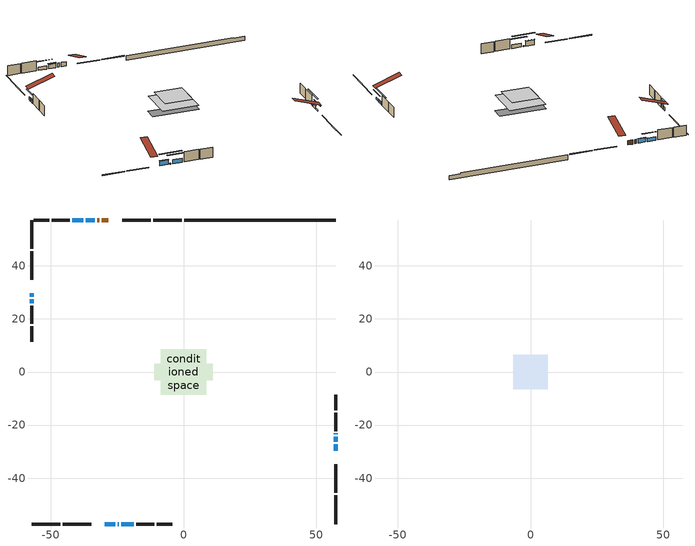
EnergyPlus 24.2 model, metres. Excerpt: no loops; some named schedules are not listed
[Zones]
conditioned space
 floor outside (Floor1 construction): -2.24,-2.24 -2.24,2.24 2.24,2.24 2.24,-2.24 z0.46
 floor adiabatic (AdiabaticFloorConstruction): -8.65,-8.65 -8.65,8.65 8.65,8.65 8.65,-8.65 z2.9
 floor foundation (Slab1 construction): -11.1,-3.15 -11.1,3.15 11.1,3.15 11.1,-3.15 z-1.83
 wall outside (RimJoist1 construction): -0.67,57.25 -11.48,57.25 / -57.25,-57.25 -46.45,-57.25 / -57.25,57.25 -57.25,46.45 / 57.25,-57.25 57.25,-46.45 z0.46:0.76
 wall outside (RimJoist2 construction): -12.41,57.25 -23.09,57.25 / -45.52,-57.25 -34.83,-57.25 / -57.25,45.52 -57.25,34.83 / 57.25,-45.52 57.25,-34.83 z0.46:0.76
 wall outside (AdiabaticWallConstruction 1): -28.3,57.25 -30.76,57.25 / -31.69,57.25 -32.5,57.25 z0.46:2.49
 wall outside (AdiabaticWallConstruction): 57.25,-29.62 57.25,-27.29 z0.46:1.38; -57.25,29.62 -57.25,28.28 / -37.79,57.25 -41.83,57.25 z0.46:2.05; 57.25,-26.36 57.25,-24.37 z0.46:1.64; -33.43,57.25 -36.87,57.25 z0.46:2.5; -29.62,-57.25 -25.62,-57.25 z0.46:2.84; -57.25,27.35 -57.25,25.94 z0.46:2.13; 57.25,-23.45 57.25,-23.15 / -24.69,-57.25 -24.4,-57.25 z0.46:0.81; -23.47,-57.25 -18.77,-57.25 z0.46:2.32
 wall outside (Wall1 construction): -42.76,57.25 -49.6,57.25 / -17.84,-57.25 -11,-57.25 / -57.25,25.02 -57.25,18.18 / 57.25,-22.23 57.25,-15.39 z0.46:5.34
 wall outside (Wall2 construction): -50.52,57.25 -56.32,57.25 / -10.07,-57.25 -4.28,-57.25 / -57.25,17.25 -57.25,11.45 / 57.25,-14.46 57.25,-8.66 z0.46:5.34
 wall foundation (FoundationWall1 construction): 0.25,57.25,-1.83 0.25,57.25,0.46 51.55,57.25,0.46 51.55,57.25,0.14 57.25,57.25,0.14 57.25,57.25,-1.83
 window (WindowConstruction): 57.25,-29.62 57.25,-27.29 z0.46:1.38
 window (WindowConstruction 3): -57.25,29.62 -57.25,28.28 z0.46:2.05
 window (WindowConstruction 4): 57.25,-26.36 57.25,-24.38 z0.46:1.64
 window (WindowConstruction 5): -33.43,57.25 -36.87,57.25 z0.46:2.5
 window (WindowConstruction 6): -29.62,-57.25 -25.62,-57.25 z0.46:2.84
 window (WindowConstruction 7): -57.25,27.35 -57.25,25.95 z0.46:2.13
 window (WindowConstruction 8): 57.25,-23.45 57.25,-23.16 z0.46:0.8
 window (WindowConstruction 9): -24.69,-57.25 -24.4,-57.25 z0.46:0.8
 window (WindowConstruction 1): -37.79,57.25 -41.83,57.25 z0.46:2.05
 window (WindowConstruction 2): -23.47,-57.25 -18.77,-57.25 z0.46:2.32
 door (Door): -28.3,57.25 -30.76,57.25 z0.46:2.49
 door (Door 1): -31.69,57.25 -32.5,57.25 z0.46:2.49
 ceiling adiabatic (AdiabaticFloorConstruction): 8.65,-8.65 8.65,8.65 -8.65,8.65 -8.65,-8.65 z2.9
attic - vented
 floor to conditioned space (Floor2 construction Reversed): -6.53,-6.53 -6.53,6.53 6.53,6.53 6.53,-6.53 z5.34
 roof outside (Roof1 construction): -27.37,57.25,5.34 -27.37,44.54,9.57 -24.02,44.54,9.57 -24.02,57.25,5.34; -30.55,-57.25,5.34 -30.55,-44.54,9.57 -33.9,-44.54,9.57 -33.9,-57.25,5.34; -57.25,30.55,5.34 -44.54,30.55,9.57 -44.54,33.9,9.57 -57.25,33.9,5.34; 57.25,-30.55,5.34 44.54,-30.55,9.57 44.54,-33.9,9.57 57.25,-33.9,5.34
shading: 57.25,-24.62 57.25,-32.29 57.66,-32.29 57.66,-24.62 z4.05; -57.25,25.61 -57.25,32.29 -57.66,32.29 -57.66,25.61 z4.72; 57.25,-24.17 57.25,-26.56 57.66,-26.56 57.66,-24.17 z1.84; -37.07,57.25 -33.23,57.25 -33.23,57.66 -37.07,57.66 z2.7; -25.42,-57.25 -29.83,-57.25 -29.83,-57.66 -25.42,-57.66 z3.04; -57.25,25.74 -57.25,27.55 -57.66,27.55 -57.66,25.74 z2.33; 57.25,-17.75 57.25,-28.86 57.66,-28.86 57.66,-17.75 z6.21; -18.99,-57.25 -30.1,-57.25 -30.1,-57.66 -18.99,-57.66 z6.21; -44.5,57.25 -35.12,57.25 -35.12,57.66 -44.5,57.66 z4.72; -16.1,-57.25 -26.14,-57.25 -26.14,-57.66 -16.1,-57.66 z4.99
[Building]
Building 1: Terrain=Suburbs
[Site:Location]
Toronto City Centre_ON: Latitude {deg}=43.63; Longitude {deg}=-79.39; Time Zone {hr}=-5; Elevation {m}=77; Keep Site Location Information=Yes
[Site:GroundTemperature:Shallow]
5.01852, 3.26908, 3.12898, 3.95918, 7.29196, 10.6092, 13.4851, 15.3069, 15.4617, 13.9799, 11.1774, 7.9619
[Site:WaterMainsTemperature]
Calculation Method=Schedule; Temperature Schedule=mains temperature schedule
[Material] Roughness=Rough; Thermal Absorptance=0.9
Name | Thickness {m} | Conductivity {W/m-K} | Density {kg/m3} | Specific Heat {J/kg-K} | Solar Absorptance | Visible Absorptance
asphalt or fiberglass shingles | 0.00635 | 0.162714 | 1121.4 | 1465.45 | 0.4 | 0.4
ceiling loosefill ins | 0.0846667 | 0.0480833 | 16.02 | 1046.75 | 0.7 | 0.7
ceiling stud and cavity | 0.1397 | 0.0861424 | 65.682 | 1177.47 | 0.7 | 0.7
concrete 4.0 in. | 0.1016 | 1.803125 | 2242.8 | 837.4 | 0.7 | 0.7
concrete 8.0 in. | 0.2032 | 1.803125 | 2242.8 | 837.4 | 0.7 | 0.7
door material | 0.04445 | 0.327969 | 512.64 | 1214.23 | 0.7 | 0.7
door material 1 | 0.04445 | 0.20624 | 512.64 | 1214.23 | 0.7 | 0.7
exterior vertical ins | 0.0460229 | 0.029427 | 32.04 | 1214.23 | 0.7 | 0.7
floor covering | 0.0127 | 0.0433444 | 54.468 | 1339.84 | 0.6 | 0.6
floor rigid ins | 0.103632 | 0.029427 | 32.04 | 1214.23 | 0.7 | 0.7
floor rigid ins 1; wall rigid ins | 0.512978 | 0.029427 | 32.04 | 1214.23 | 0.7 | 0.7
floor stud and cavity | 0.1397 | 0.445224 | 92.3553 | 1139.71 | 0.7 | 0.7
floor stud and cavity 1 | 0.1397 | 1.75129 | 37.0049 | 1207.88 | 0.7 | 0.7
furniture material conditioned space 1 | 0.1524 | 0.115458 | 640.8 | 1214.23 | 0.6 | 0.6
gypsum board | 0.0127 | 0.160291 | 801 | 837.4 | 0.6 | 0.6
gypsum board 1 | 0.0127 | 0.160291 | 801 | 837.4 | 0.7 | 0.7
osb sheathing 0.5 in. | 0.0127 | 0.115458 | 512.64 | 1214.23 | 0.7 | 0.7
osb sheathing 0.75 in. | 0.01905 | 0.115458 | 512.64 | 1214.23 | 0.7 | 0.7
osb sheathing 2.0 in. | 0.0508 | 0.115458 | 512.64 | 1214.23 | 0.7 | 0.7
rim joist rigid ins | 0.051816 | 0.029427 | 32.04 | 1214.23 | 0.7 | 0.7
rim joist stud and cavity | 0.0508 | 0.0404867 | 125.044 | 1163.47 | 0.6 | 0.6
rim joist stud and cavity 1 | 0.0508 | 0.0347766 | 125.044 | 1163.47 | 0.6 | 0.6
wall stud and cavity | 0.1397 | 0.0973478 | 139.0536 | 1170.24 | 0.7 | 0.7
wall stud and cavity 1 | 0.1397 | 0.097828 | 139.0536 | 1170.24 | 0.7 | 0.7
wall stud and cavity 2 | 0.0889 | 0.380278 | 52.3479 | 1209.89 | 0.7 | 0.7
wall stud and cavity 3 | 0.0889 | 0.391764 | 83.0341 | 1211.67 | 0.7 | 0.7
wood siding | 0.0254 | 0.102417 | 544.68 | 1172.36 | 0.4 | 0.4
wood siding 1; wood siding 2; wood siding 3 | 0.0254 | 0.102417 | 544.68 | 1172.36 | 0.7 | 0.7
[WindowMaterial:SimpleGlazingSystem]
Name | U-Factor {W/m2-K} | Solar Heat Gain Coefficient
WindowMaterial | 2.95994 | 0.63
WindowMaterial 1 | 2.904297 | 0.68
WindowMaterial 2 | 2.89237 | 0.69
WindowMaterial 3 | 2.93212 | 0.65
WindowMaterial 4 | 2.88499 | 0.7
WindowMaterial 5 | 2.875907 | 0.71
WindowMaterial 6 | 2.90089 | 0.68
WindowMaterial 7 | 3.07123 | 0.43
[Construction]
AdiabaticFloorConstruction: floor stud and cavity 1, floor rigid ins 1, osb sheathing 0.75 in., floor covering
AdiabaticWallConstruction: wood siding 2, wall rigid ins, wall stud and cavity 2, gypsum board
AdiabaticWallConstruction 1: wood siding 3, wall rigid ins, wall stud and cavity 2, gypsum board
Door: door material
Door 1: door material 1
Floor1 construction: floor stud and cavity, floor rigid ins, osb sheathing 0.75 in., floor covering
Floor2 construction Reversed: gypsum board, ceiling stud and cavity, ceiling loosefill ins
FoundationWall1 construction: concrete 8.0 in., gypsum board 1
furniture construction conditioned space 1: furniture material conditioned space 1
PartitionWallConstruction: gypsum board, wall stud and cavity 3, gypsum board
RimJoist1 construction: wood siding 1, rim joist rigid ins, osb sheathing 2.0 in., rim joist stud and cavity
RimJoist2 construction: wood siding 1, rim joist rigid ins, osb sheathing 2.0 in., rim joist stud and cavity 1
Roof1 construction: asphalt or fiberglass shingles
Slab1 construction: concrete 4.0 in.
Wall1 construction: wood siding, osb sheathing 0.5 in., wall stud and cavity, gypsum board
Wall2 construction: wood siding, osb sheathing 0.5 in., wall stud and cavity 1, gypsum board
WindowConstruction: WindowMaterial
WindowConstruction 1; WindowConstruction 3: WindowMaterial 1
WindowConstruction 2: WindowMaterial 2
WindowConstruction 4: WindowMaterial 3
WindowConstruction 5: WindowMaterial 4
WindowConstruction 6: WindowMaterial 5
WindowConstruction 7: WindowMaterial 6
WindowConstruction 8; WindowConstruction 9: WindowMaterial 7
[Zone] Multiplier=1; Part of Total Floor Area=Yes
Name | Volume {m3}
attic - vented | 117.213
conditioned space | 1170.5
[Space]
Name | Zone | Volume {m3}
attic - vented 1 | attic - vented | 117.213
conditioned space 1 | conditioned space | 1170.5
[ZoneInfiltration:EffectiveLeakageArea]
infil attic - vented 1: Zone or Space=attic - vented 1; Schedule=Always On Discrete; Effective Air Leakage Area {cm2}=7173.9; Stack Coefficient=0.000294695; Wind Coefficient=1.15986e-05
[ZoneMixing]
whole house fan mix: Zone or Space=attic - vented; Schedule=Always On Continuous; Design Flow Rate Calculation Method=Flow/Zone; Design Flow Rate {m3/s}=0; Source Zone or Space=conditioned space
[SurfaceProperty:ExposedFoundationPerimeter]
Slab1: Exposed Perimeter Calculation Method=TotalExposedPerimeter; Total Exposed Perimeter {m}=56.997
[InternalMass] Zone or ZoneList=conditioned space; Space or SpaceList=conditioned space 1
Name | Construction | Surface Area {m2}
furniture mass conditioned space 1 | furniture construction conditioned space 1 | 183.652
partition wall mass | PartitionWallConstruction | 459.13
[Lights]
interior lighting: Zone or ZoneList or Space or SpaceList=conditioned space 1; Schedule=interior lighting schedule; Design Level Calculation Method=LightingLevel; Lighting Level {W}=343.2; Return Air Fraction=0; Fraction Radiant=0.6; Fraction Visible=0.2; Fraction Replaceable=1
[People]
occupants: Zone or ZoneList or Space or SpaceList=conditioned space 1; Number of People Schedule=occupants schedule; Number of People Calculation Method=People; Number of People=3; Fraction Radiant=0.314171; Sensible Heat Fraction=0.56303; Activity Level Schedule=occupants activity schedule; Carbon Dioxide Generation Rate {m3/s-W}=0; Enable ASHRAE 55 Comfort Warnings=No; Mean Radiant Temperature Calculation Type=EnclosureAveraged
[ElectricEquipment] Zone or ZoneList or Space or SpaceList=conditioned space 1; Design Level Calculation Method=EquipmentLevel
Name | Schedule | Design Level {W} | Fraction Latent | Fraction Radiant | Fraction Lost
clothes dryer | clothes dryer schedule | 140.772 | 0.015 | 0.081 | 0.85
clothes washer | clothes washer schedule | 32.1985 | 0.03 | 0.162 | 0.7
cooking range | cooking range schedule | 215.147 | 0.08 | 0.432 | 0.2
dishwasher | dishwasher schedule | 66.8632 | 0.3 | 0.18 | 0.4
fridge | fridge schedule | 72.9452 | 0 | 0.6 | 0
mech vent bath fan 0 | mech vent bath fan 0 schedule | 50.2 | 0 | 0 | 1
mech vent bath fan 1 | mech vent bath fan 1 schedule | 50.2 | 0 | 0 | 1
mech vent house fan | mech vent house fan schedule | 0 | 0 | 0 | 1
mech vent house fan cfis | mech vent house fan cfis schedule | 0 | 0 | 0 | 0
mech vent range fan 0 | mech vent range fan 0 schedule | 57 | 0 | 0 | 1
misc plug loads | misc plug loads schedule | 494.7 | 0.045 | 0.513 | 0.1
whole house fan | Always On Discrete | 0 | 0 | 0 | 1
[OtherEquipment] Zone or ZoneList or Space or SpaceList=conditioned space 1; Design Level Calculation Method=EquipmentLevel
Name | Fuel Type | Schedule | Design Level {W} | Fraction Latent | Fraction Radiant | Fraction Lost
clothes dryer 1 | Electricity | clothes dryer schedule | 0 | 0.015 | 0.081 | 0.85
cooking range 1 | Electricity | cooking range schedule | 0 | 0.08 | 0.432 | 0.2
general water use latent | None | general water use schedule | 62.594 | 1 | 0 | 0
general water use sensible | None | general water use schedule | -61.6891 | 0 | 0.6 | 0
mech vent house fan latent load | None | Always On Discrete | 0 | 1 | 0 | 0
mech vent house fan sensible load | None | Always On Discrete | 0 | 0 | 0 | 0
water heater energy adjustment1 | NaturalGas | Always On Discrete | 0.01 | 0 | 0 | 1
[ZoneInfiltration:DesignFlowRate] Zone or ZoneList or Space or SpaceList=conditioned space 1; Schedule=Always On Discrete; Design Flow Rate Calculation Method=Flow/Zone; Design Flow Rate {m3/s}=0
infil flow; natural vent flow; whole house fan flow
[AvailabilityManager:Scheduled]
central ac and furnace airloop Availability Manager: Schedule=Always On Discrete
[Foundation:Kiva]
Foundation Kiva 1: Initial Indoor Air Temperature {C}=18; Wall Height Above Grade {m}=0.460004; Wall Depth Below Slab {m}=0.2032; Custom Block Material Name 1=exterior vertical ins; Custom Block Depth 1 {m}=2.28999; Custom Block X Position 1 {m}=0.2159; Custom Block Z Position 1 {m}=0
[Foundation:Kiva:Settings]
Soil Conductivity {W/m-K}=0.849921; Soil Density {kg/m3}=1842.3; Soil Specific Heat {J/kg-K}=418.7; Ground Solar Absorptivity=0.9; Ground Thermal Absorptivity=0.9; Ground Surface Roughness {m}=0.03; Far-Field Width {m}=40; Deep-Ground Boundary Condition=ZeroFlux; Deep-Ground Depth {m}=40; Minimum Cell Dimension {m}=0.2; Maximum Cell Growth Coefficient=3; Simulation Timestep=Timestep
[Exterior:Lights]
exterior lighting: Schedule=exterior lighting schedule; Design Level {W}=75.6
[EnergyManagementSystem:GlobalVariable]
central_ac_and_furnace_airloop_Fan_RTF
infil_program_Qfan
infil_program_Qinf
natural_vent_program_Qnv
natural_vent_program_Qwhf
[EnergyManagementSystem:Sensor]
Name | Output:Variable or Output:Meter Index Key | Output:Variable or Output:Meter
airflow_gain | infil flow | Infiltration Sensible Heat Gain Energy
airflow_gain_1 | natural vent flow | Infiltration Sensible Heat Gain Energy
airflow_gain_2 | whole house fan flow | Infiltration Sensible Heat Gain Energy
airflow_loss | infil flow | Infiltration Sensible Heat Loss Energy
airflow_loss_1 | natural vent flow | Infiltration Sensible Heat Loss Energy
airflow_loss_2 | whole house fan flow | Infiltration Sensible Heat Loss Energy
clg_load_cond |  | Cooling:EnergyTransfer:Zone:CONDITIONED SPACE
clg_sp_s; clg_sp_s_1 | cooling setpoint | Schedule Value
clothes_dryer_exhaust_0_sch_s | clothes dryer exhaust 0 schedule | Schedule Value
cool_season | cooling season schedule | Schedule Value
htg_load_cond |  | Heating:EnergyTransfer:Zone:CONDITIONED SPACE
htg_sp_s; htg_sp_s_1 | heating setpoint | Schedule Value
ig_ee_conv | clothes dryer | Electric Equipment Convective Heating Energy
ig_ee_conv_2 | cooking range | Electric Equipment Convective Heating Energy
ig_ee_conv_4 | fridge | Electric Equipment Convective Heating Energy
ig_ee_conv_5 | misc plug loads | Electric Equipment Convective Heating Energy
ig_ee_conv_6 | whole house fan | Electric Equipment Convective Heating Energy
ig_ee_rad | clothes dryer | Electric Equipment Radiant Heating Energy
ig_ee_rad_2 | cooking range | Electric Equipment Radiant Heating Energy
ig_ee_rad_4 | fridge | Electric Equipment Radiant Heating Energy
ig_ee_rad_5 | misc plug loads | Electric Equipment Radiant Heating Energy
ig_ee_rad_6 | whole house fan | Electric Equipment Radiant Heating Energy
ig_lgt_conv | interior lighting | Lights Convective Heating Energy
ig_lgt_rad | interior lighting | Lights Radiant Heating Energy
ig_lgt_vis | interior lighting | Lights Visible Radiation Heating Energy
ig_oe_conv | clothes dryer 1 | Other Equipment Convective Heating Energy
ig_oe_conv_1 | cooking range 1 | Other Equipment Convective Heating Energy
ig_oe_conv_2 | general water use latent | Other Equipment Convective Heating Energy
ig_oe_conv_3 | general water use sensible | Other Equipment Convective Heating Energy
ig_oe_conv_4 | water heater energy adjustment1 | Other Equipment Convective Heating Energy
ig_oe_rad | clothes dryer 1 | Other Equipment Radiant Heating Energy
ig_oe_rad_1 | cooking range 1 | Other Equipment Radiant Heating Energy
ig_oe_rad_2 | general water use latent | Other Equipment Radiant Heating Energy
ig_oe_rad_3 | general water use sensible | Other Equipment Radiant Heating Energy
ig_oe_rad_4 | water heater energy adjustment1 | Other Equipment Radiant Heating Energy
ig_ppl_conv | occupants | People Convective Heating Energy
ig_ppl_rad | occupants | People Radiant Heating Energy
im_conv | furniture mass conditioned space 1 | Surface Inside Face Convection Heat Gain Energy
im_conv_1 | partition wall mass | Surface Inside Face Convection Heat Gain Energy
im_ig | furniture mass conditioned space 1 | Surface Inside Face Internal Gains Radiation Heat Gain Energy
im_ig_1 | partition wall mass | Surface Inside Face Internal Gains Radiation Heat Gain Energy
im_lgt | furniture mass conditioned space 1 | Surface Inside Face Lights Radiation Heat Gain Energy
im_lgt_1 | partition wall mass | Surface Inside Face Lights Radiation Heat Gain Energy
im_sol | furniture mass conditioned space 1 | Surface Inside Face Solar Radiation Heat Gain Energy
im_sol_1 | partition wall mass | Surface Inside Face Solar Radiation Heat Gain Energy
im_surf | furniture mass conditioned space 1 | Surface Inside Face Net Surface Thermal Radiation Heat Gain Energy
im_surf_1 | partition wall mass | Surface Inside Face Net Surface Thermal Radiation Heat Gain Energy
mech_vent_bath_fan_0_sch_s | mech vent bath fan 0 schedule | Schedule Value
mech_vent_bath_fan_1_sch_s | mech vent bath fan 1 schedule | Schedule Value
mech_vent_range_fan_0_sch_s | mech vent range fan 0 schedule | Schedule Value
mv_conv | mech vent bath fan 0 | Electric Equipment Convective Heating Energy
mv_conv_1 | mech vent bath fan 1 | Electric Equipment Convective Heating Energy
mv_conv_2 | mech vent house fan | Electric Equipment Convective Heating Energy
mv_conv_3 | mech vent house fan cfis | Electric Equipment Convective Heating Energy
mv_conv_4 | mech vent range fan 0 | Electric Equipment Convective Heating Energy
mv_conv_5 | mech vent house fan latent load | Other Equipment Convective Heating Energy
mv_conv_6 | mech vent house fan sensible load | Other Equipment Convective Heating Energy
mv_rad | mech vent bath fan 0 | Electric Equipment Radiant Heating Energy
mv_rad_1 | mech vent bath fan 1 | Electric Equipment Radiant Heating Energy
mv_rad_2 | mech vent house fan | Electric Equipment Radiant Heating Energy
mv_rad_3 | mech vent house fan cfis | Electric Equipment Radiant Heating Energy
mv_rad_4 | mech vent range fan 0 | Electric Equipment Radiant Heating Energy
mv_rad_5 | mech vent house fan latent load | Other Equipment Radiant Heating Energy
mv_rad_6 | mech vent house fan sensible load | Other Equipment Radiant Heating Energy
natural_vent_s | natural vent schedule | Schedule Value
out_pb_s |  | Site Outdoor Air Barometric Pressure
out_wt_s |  | Site Outdoor Air Humidity Ratio
site_vw_s |  | Site Wind Speed
ss_back_out | Window1 | Surface Window Shortwave from Zone Back Out Window Heat Transfer Rate
ss_back_out_1 | Window10 | Surface Window Shortwave from Zone Back Out Window Heat Transfer Rate
ss_back_out_2 | Window11 | Surface Window Shortwave from Zone Back Out Window Heat Transfer Rate
ss_back_out_3 | Window13 | Surface Window Shortwave from Zone Back Out Window Heat Transfer Rate
ss_back_out_4 | Window15 | Surface Window Shortwave from Zone Back Out Window Heat Transfer Rate
ss_back_out_5 | Window17 | Surface Window Shortwave from Zone Back Out Window Heat Transfer Rate
ss_back_out_6 | Window18 | Surface Window Shortwave from Zone Back Out Window Heat Transfer Rate
ss_back_out_7 | Window19 | Surface Window Shortwave from Zone Back Out Window Heat Transfer Rate
ss_back_out_8 | Window4 | Surface Window Shortwave from Zone Back Out Window Heat Transfer Rate
ss_back_out_9 | Window7 | Surface Window Shortwave from Zone Back Out Window Heat Transfer Rate
ss_conv | Door1 | Surface Inside Face Convection Heat Gain Energy
ss_conv_1 | Door4 | Surface Inside Face Convection Heat Gain Energy
ss_conv_10 | Window4 | Surface Inside Face Convection Heat Gain Energy
ss_conv_11 | Window7 | Surface Inside Face Convection Heat Gain Energy
ss_conv_2 | Window1 | Surface Inside Face Convection Heat Gain Energy
ss_conv_3 | Window10 | Surface Inside Face Convection Heat Gain Energy
ss_conv_4 | Window11 | Surface Inside Face Convection Heat Gain Energy
ss_conv_5 | Window13 | Surface Inside Face Convection Heat Gain Energy
ss_conv_6 | Window15 | Surface Inside Face Convection Heat Gain Energy
ss_conv_7 | Window17 | Surface Inside Face Convection Heat Gain Energy
ss_conv_8 | Window18 | Surface Inside Face Convection Heat Gain Energy
ss_conv_9 | Window19 | Surface Inside Face Convection Heat Gain Energy
ss_ig | Door1 | Surface Inside Face Internal Gains Radiation Heat Gain Energy
ss_ig_1 | Door4 | Surface Inside Face Internal Gains Radiation Heat Gain Energy
ss_ig_10 | Window4 | Surface Inside Face Internal Gains Radiation Heat Gain Energy
ss_ig_11 | Window7 | Surface Inside Face Internal Gains Radiation Heat Gain Energy
ss_ig_2 | Window1 | Surface Inside Face Internal Gains Radiation Heat Gain Energy
ss_ig_3 | Window10 | Surface Inside Face Internal Gains Radiation Heat Gain Energy
ss_ig_4 | Window11 | Surface Inside Face Internal Gains Radiation Heat Gain Energy
ss_ig_5 | Window13 | Surface Inside Face Internal Gains Radiation Heat Gain Energy
ss_ig_6 | Window15 | Surface Inside Face Internal Gains Radiation Heat Gain Energy
ss_ig_7 | Window17 | Surface Inside Face Internal Gains Radiation Heat Gain Energy
ss_ig_8 | Window18 | Surface Inside Face Internal Gains Radiation Heat Gain Energy
ss_ig_9 | Window19 | Surface Inside Face Internal Gains Radiation Heat Gain Energy
ss_lgt | Door1 | Surface Inside Face Lights Radiation Heat Gain Energy
ss_lgt_1 | Door4 | Surface Inside Face Lights Radiation Heat Gain Energy
ss_sol | Door1 | Surface Inside Face Solar Radiation Heat Gain Energy
ss_sol_1 | Door4 | Surface Inside Face Solar Radiation Heat Gain Energy
ss_surf | Door1 | Surface Inside Face Net Surface Thermal Radiation Heat Gain Energy
ss_surf_1 | Door4 | Surface Inside Face Net Surface Thermal Radiation Heat Gain Energy
ss_surf_10 | Window4 | Surface Inside Face Net Surface Thermal Radiation Heat Gain Energy
ss_surf_11 | Window7 | Surface Inside Face Net Surface Thermal Radiation Heat Gain Energy
ss_surf_2 | Window1 | Surface Inside Face Net Surface Thermal Radiation Heat Gain Energy
ss_surf_3 | Window10 | Surface Inside Face Net Surface Thermal Radiation Heat Gain Energy
ss_surf_4 | Window11 | Surface Inside Face Net Surface Thermal Radiation Heat Gain Energy
ss_surf_5 | Window13 | Surface Inside Face Net Surface Thermal Radiation Heat Gain Energy
ss_surf_6 | Window15 | Surface Inside Face Net Surface Thermal Radiation Heat Gain Energy
ss_surf_7 | Window17 | Surface Inside Face Net Surface Thermal Radiation Heat Gain Energy
ss_surf_8 | Window18 | Surface Inside Face Net Surface Thermal Radiation Heat Gain Energy
ss_surf_9 | Window19 | Surface Inside Face Net Surface Thermal Radiation Heat Gain Energy
ss_trans_in | Window1 | Surface Window Transmitted Solar Radiation Rate
ss_trans_in_1 | Window10 | Surface Window Transmitted Solar Radiation Rate
ss_trans_in_2 | Window11 | Surface Window Transmitted Solar Radiation Rate
ss_trans_in_3 | Window13 | Surface Window Transmitted Solar Radiation Rate
ss_trans_in_4 | Window15 | Surface Window Transmitted Solar Radiation Rate
ss_trans_in_5 | Window17 | Surface Window Transmitted Solar Radiation Rate
ss_trans_in_6 | Window18 | Surface Window Transmitted Solar Radiation Rate
ss_trans_in_7 | Window19 | Surface Window Transmitted Solar Radiation Rate
ss_trans_in_8 | Window4 | Surface Window Transmitted Solar Radiation Rate
ss_trans_in_9 | Window7 | Surface Window Transmitted Solar Radiation Rate
ss_trans_out | Window1 | Surface Inside Face Initial Transmitted Diffuse Transmitted Out Window Solar Radiation Rate
ss_trans_out_1 | Window10 | Surface Inside Face Initial Transmitted Diffuse Transmitted Out Window Solar Radiation Rate
ss_trans_out_2 | Window11 | Surface Inside Face Initial Transmitted Diffuse Transmitted Out Window Solar Radiation Rate
ss_trans_out_3 | Window13 | Surface Inside Face Initial Transmitted Diffuse Transmitted Out Window Solar Radiation Rate
ss_trans_out_4 | Window15 | Surface Inside Face Initial Transmitted Diffuse Transmitted Out Window Solar Radiation Rate
ss_trans_out_5 | Window17 | Surface Inside Face Initial Transmitted Diffuse Transmitted Out Window Solar Radiation Rate
ss_trans_out_6 | Window18 | Surface Inside Face Initial Transmitted Diffuse Transmitted Out Window Solar Radiation Rate
ss_trans_out_7 | Window19 | Surface Inside Face Initial Transmitted Diffuse Transmitted Out Window Solar Radiation Rate
ss_trans_out_8 | Window4 | Surface Inside Face Initial Transmitted Diffuse Transmitted Out Window Solar Radiation Rate
ss_trans_out_9 | Window7 | Surface Inside Face Initial Transmitted Diffuse Transmitted Out Window Solar Radiation Rate
s_conv | Floor1 | Surface Inside Face Convection Heat Gain Energy
s_conv_1 | Floor2 | Surface Inside Face Convection Heat Gain Energy
s_conv_10 | RimJoist2:180 | Surface Inside Face Convection Heat Gain Energy
s_conv_11 | RimJoist2:270 | Surface Inside Face Convection Heat Gain Energy
s_conv_12 | RimJoist2:90 | Surface Inside Face Convection Heat Gain Energy
s_conv_13 | Slab1 | Surface Inside Face Convection Heat Gain Energy
s_conv_14 | Wall1:0 | Surface Inside Face Convection Heat Gain Energy
s_conv_15 | Wall1:180 | Surface Inside Face Convection Heat Gain Energy
s_conv_16 | Wall1:270 | Surface Inside Face Convection Heat Gain Energy
s_conv_17 | Wall1:90 | Surface Inside Face Convection Heat Gain Energy
s_conv_18 | Wall2:0 | Surface Inside Face Convection Heat Gain Energy
s_conv_19 | Wall2:180 | Surface Inside Face Convection Heat Gain Energy
s_conv_2 | FoundationWall1 | Surface Inside Face Convection Heat Gain Energy
